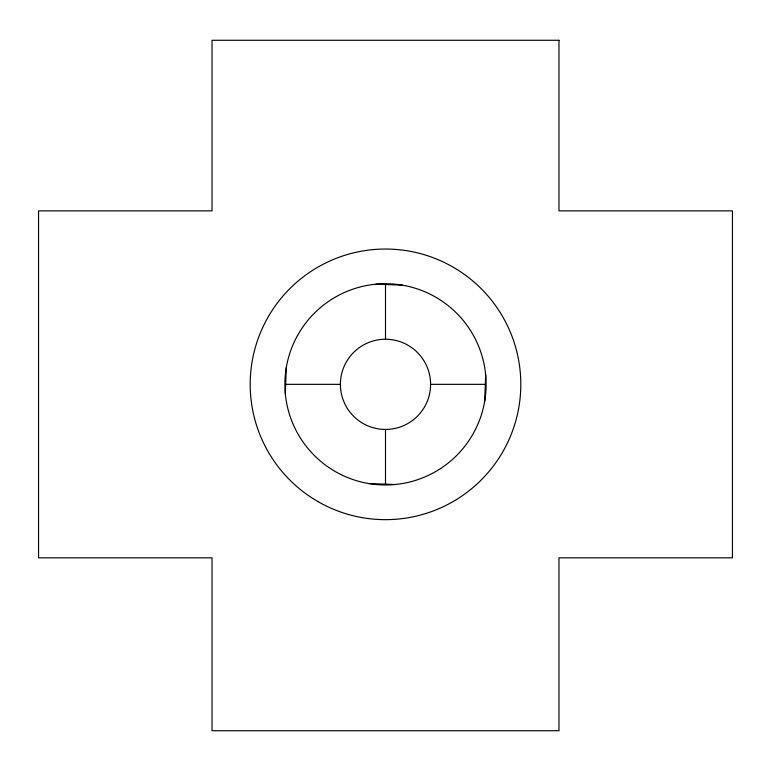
<?xml version="1.0" encoding="UTF-8"?>
<svg xmlns="http://www.w3.org/2000/svg" width="771" height="771" viewBox="0 0 771 771"><rect width="100%" height="100%" fill="white"/><g stroke="black" fill="none" stroke-linecap="round" stroke-linejoin="round"><path stroke-width="1.16" d="M285.318 393.702L286.311 367.449M484.689 401.228A100.616 100.616 0 0 0 350.535 290.002A100.616 100.616 0 0 0 321.276 461.8A100.616 100.616 0 0 0 484.689 401.228L485.682 374.985M285.675 384.344L340.397 384.344M430.603 384.344A45.103 45.103 0 0 1 362.948 423.404A45.103 45.103 0 0 1 362.948 345.283A45.103 45.103 0 0 1 430.603 384.344L485.325 384.344M376.142 284.162L402.395 285.154M368.605 483.533L394.858 484.525M385.5 284.518L385.5 339.24M385.5 429.447L385.5 484.169M558.975 40.275L212.025 40.275L212.025 210.869L38.55 210.869L38.55 557.818L212.025 557.818L212.025 730.725L558.975 730.725L558.975 557.818L732.45 557.818L732.45 210.869L558.975 210.869L558.975 40.275M317.845 501.526A135.311 135.311 0 0 0 520.81 384.344A135.311 135.311 0 0 0 317.845 267.161A135.311 135.311 0 0 0 317.845 501.526"/></g></svg>
